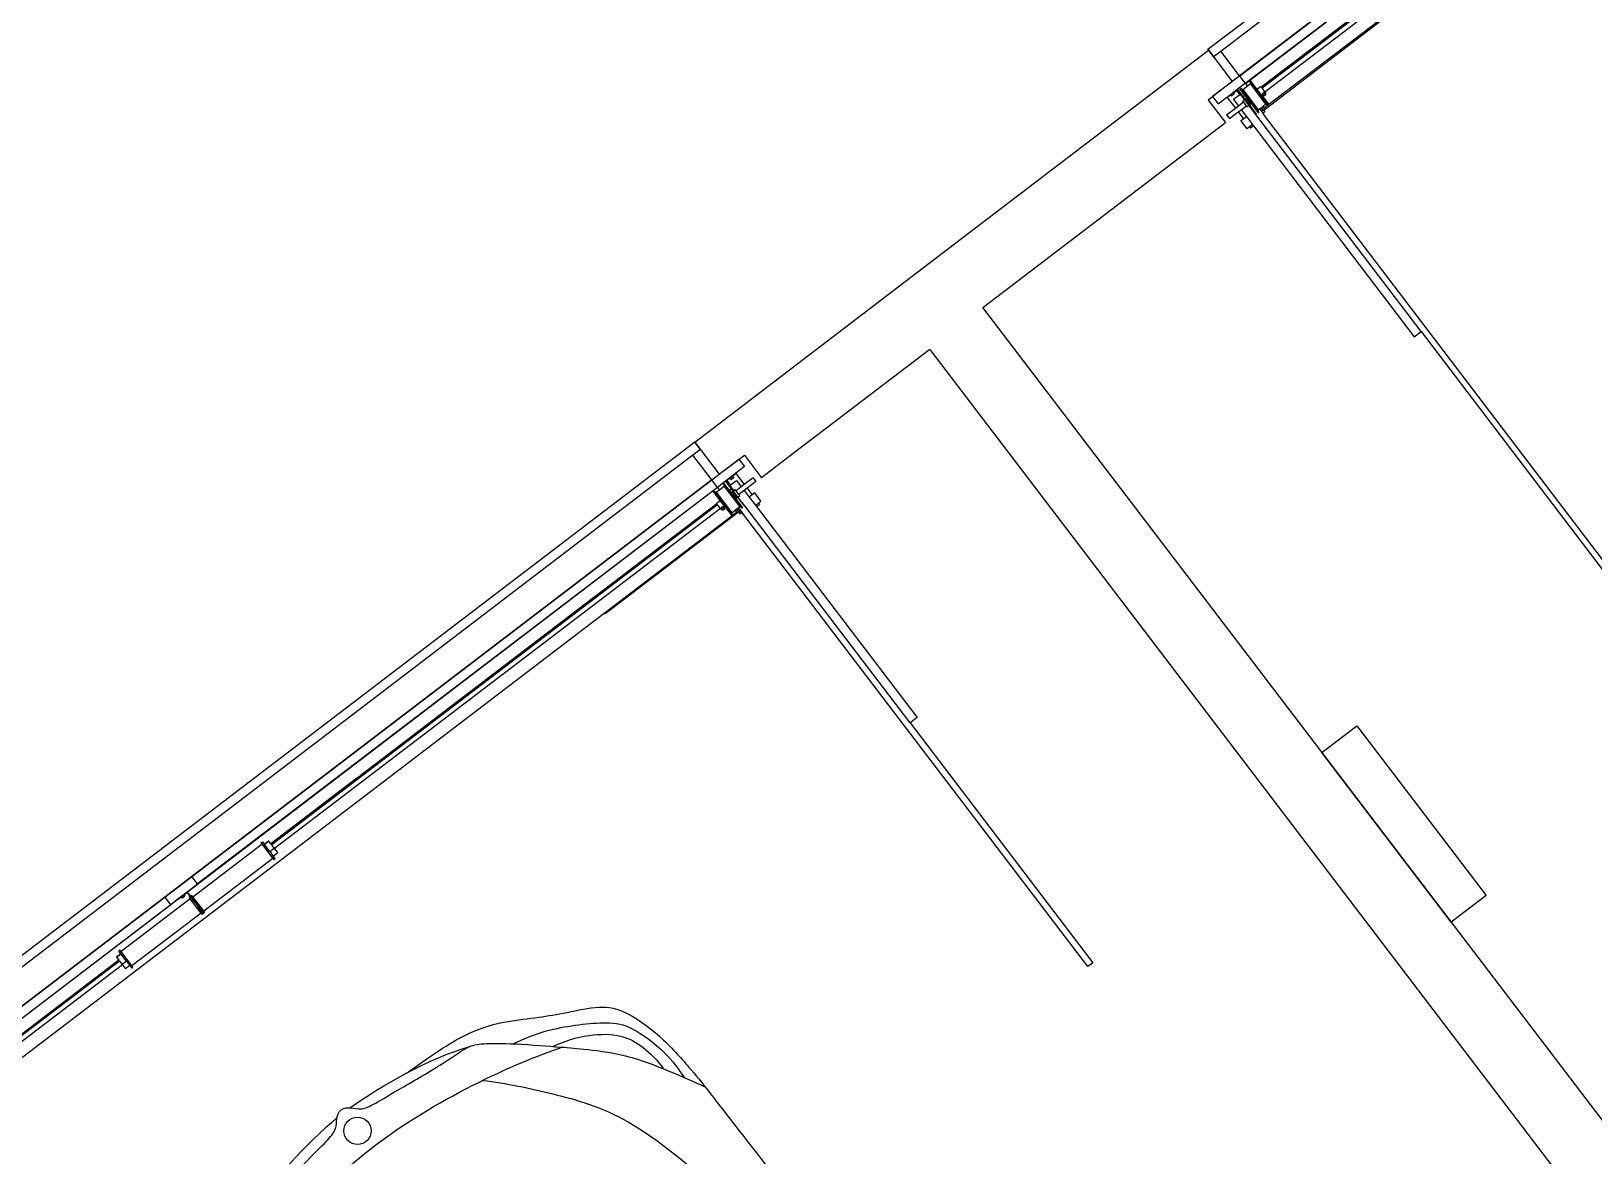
# Model space of a CAD drawing. Header units: metres. Extents: x 1384 to 1901, y 1501 to 2216.
# Drawn here: x 1453.724 to 1458.339, y 2128.966 to 2132.284 of the extents above; entities that cross this region are included whole.
import ezdxf

# ---------------------------------------------------------------- set-up
doc = ezdxf.new("R2010")
doc.units = ezdxf.units.M
doc.header["$LTSCALE"] = 0.05
doc.header["$PDMODE"] = 3
doc.linetypes.add('CONTINUA', pattern=[0])
for name, color, linetype, lineweight in [('BIEs', 1, 'CONTINUA', 15), ('Cotas Nave 2', 250, 'CONTINUA', 15), ('Pared Fuego', 81, 'CONTINUA', 15), ('Puertas', 4, 'CONTINUA', 15)]:
    doc.layers.add(name, color=color, linetype=linetype, lineweight=lineweight)
doc.layers.add('CochesN', color=7, linetype='CONTINUA', lineweight=15, true_color=0xc3ddd0)
doc.styles.add('ROMANT', font='ROMANT', dxfattribs={"width": 0.85})
doc.dimstyles.new('1-50-GENERAL', dxfattribs={"dimtxt": 0.38, "dimasz": 0.4, "dimexe": 0.18, "dimexo": 0.06, "dimgap": 0.09, "dimtad": 0, "dimdec": 1, "dimzin": 0, "dimdsep": 46, "dimtxsty": 'ROMANT', "dimcen": 0.09, "dimadec": 0, "dimazin": 0, "dimtfac": 1, "dimtdec": 1, "dimtix": 1, "dimtofl": 0, "dimtmove": 0, "dimatfit": 3, "dimfxl": 0, "dimtolj": 1, "dimtzin": 0, "dimarcsym": 0})

# ---------------------------------------------------------------- blocks, each defined once
blk = doc.blocks.new('vh10-3')
blk.add_circle((9.3302, 4.4832), 0.0405)
for points in [[(8.7993, 5.3808), (8.9301, 5.3116), (9.0251, 5.2513), (9.1192, 5.1546), (9.1533, 5.1167), (9.266, 4.993), (9.3129, 4.9284), (9.3294, 4.8938), (9.3298, 4.8115), (9.3543, 4.641), (9.3631, 4.5621), (9.3728, 4.5287), (9.3969, 4.511), (9.4091, 4.4946), (9.4095, 4.4832)], [(9.1532, 5.117), (9.2026, 4.977), (9.2638, 4.7185), (9.2638, 4.4832)], [(9.398, 4.5077), (9.3926, 4.623), (9.3689, 4.7893), (9.3246, 4.8971)], [(9.4095, 4.4832), (9.4091, 4.4719), (9.3969, 4.4554), (9.3728, 4.4377), (9.3631, 4.4044), (9.3543, 4.3254), (9.3298, 4.1549), (9.3294, 4.0726), (9.3129, 4.038), (9.266, 3.9735), (9.1533, 3.8497), (9.1192, 3.8118), (9.0251, 3.7152), (8.9301, 3.6548), (8.7993, 3.5856)], [(9.2638, 4.4832), (9.2638, 4.248), (9.2026, 3.9895), (9.1532, 3.8494)], [(9.398, 4.4587), (9.3926, 4.3434), (9.3689, 4.1772), (9.3246, 4.0693)]]:
    blk.add_open_spline(points, degree=3)
for points, knots in [([(9.3759, 4.2611), (9.3723, 4.1518), (9.3609, 4.0413), (9.3242, 3.9455), (9.2693, 3.856), (9.2326, 3.7897), (9.1874, 3.6931), (9.1355, 3.6357), (9.0022, 3.596), (8.8646, 3.5867), (8.7993, 3.5856), (8.5451, 3.5856), (8.1678, 3.5846), (7.9893, 3.5742), (7.7355, 3.572), (7.6779, 3.5717)], [0, 0, 0, 0, 0.851615, 1.70323, 2.554846, 3.406461, 4.258076, 5.109691, 5.961306, 6.812921, 7.664537, 8.516152, 9.367767, 10.219382, 10.435603, 10.435603, 10.435603, 10.435603]), ([(9.2202, 4.0968), (9.1707, 4.0461), (9.0571, 3.9516), (8.8638, 3.8068), (8.4325, 3.7217), (8.1372, 3.7213), (7.9954, 3.7078), (7.9736, 3.7566), (7.9662, 3.7753)], [0, 0, 0, 0, 0.835236, 1.721034, 2.921428, 3.928485, 4.555062, 4.999927, 4.999927, 4.999927, 4.999927]), ([(9.2508, 3.9586), (9.2424, 3.9199), (9.2225, 3.8464), (9.1353, 3.6974), (9.0747, 3.6464), (8.9518, 3.6135), (8.8914, 3.6152), (8.8606, 3.6185)], [0, 0, 0, 0, 0.624807, 1.361869, 1.875216, 2.502924, 3.054732, 3.054732, 3.054732, 3.054732]), ([(9.1714, 3.8696), (9.1642, 3.8332), (9.1374, 3.7644), (9.077, 3.6861), (9.0062, 3.6561), (8.9475, 3.649), (8.9187, 3.6511)], [0, 0, 0, 0, 0.604327, 1.163219, 1.657111, 2.190481, 2.190481, 2.190481, 2.190481])]:
    blk.add_open_spline(points, degree=3, knots=knots)
blk = doc.blocks.new('pr05-3')
at = {"layer": 'Puertas'}
for p, q in [((108.68, 105.5), (108.68, 13.75)), ((109.68, 105.5), (108.68, 105.5)), ((109.68, 56.97), (109.68, 105.5)), ((109.68, 56.97), (109.68, 13.05)), ((111.11, 56.97), (109.68, 56.97)), ((111.11, 14.29), (111.11, 56.97)), ((-105.23, 13.05), (81.23, 13.05)), ((81.5, 13.17), (81.23, 13.17)), ((81.23, 13.17), (81.23, 13.05)), ((81.23, 13.05), (81.5, 13.05)), ((107.99, 13.24), (81.5, 13.24)), ((81.5, 13.17), (81.5, 13.24)), ((81.5, 13.05), (81.5, 13.17)), ((81.5, 13.05), (107.08, 13.05)), ((107.21, 13.07), (107.08, 13.07)), ((107.08, 13.07), (107.08, 13.05)), ((107.08, 11.28), (107.08, 13.05)), ((107.21, 13.07), (107.22, 13.05)), ((107.21, 13.07), (107.21, 8.18)), ((107.22, 13.05), (107.99, 13.05)), ((107.22, 13.05), (107.4, 12.69)), ((107.99, 12.69), (107.4, 12.69)), ((107.4, 12.69), (107.4, 8.56)), ((107.99, 13.24), (107.99, 13.17)), ((107.99, 13.17), (108.27, 13.17)), ((107.99, 13.05), (107.99, 13.17)), ((107.99, 13.05), (108.04, 13.05)), ((107.99, 12.69), (107.99, 13.05)), ((108.04, 12.69), (107.99, 12.69)), ((108.04, 13.05), (108.04, 13.05)), ((108.04, 12.99), (108.04, 12.92)), ((108.04, 12.8), (108.04, 12.75)), ((108.04, 12.71), (108.04, 12.69)), ((108.63, 12.69), (108.04, 12.69)), ((108.26, 12.8), (108.26, 12.78)), ((108.26, 12.78), (108.61, 12.77)), ((108.27, 13.17), (108.29, 13.6)), ((108.27, 13.17), (108.59, 13.17)), ((108.27, 13.1), (108.27, 13.17)), ((108.27, 13.05), (108.27, 13.05)), ((108.27, 12.92), (108.27, 12.99)), ((108.29, 13.6), (108.63, 13.59)), ((108.39, 13.05), (108.39, 13.05)), ((108.39, 12.99), (108.39, 12.92)), ((108.4, 13.11), (108.4, 13.1)), ((108.41, 13.5), (108.41, 13.47)), ((108.58, 13.1), (108.59, 13.17)), ((108.58, 13.05), (108.58, 13.05)), ((108.58, 12.99), (108.58, 12.92)), ((108.59, 13.47), (108.63, 13.59)), ((108.59, 13.47), (108.59, 13.17)), ((108.59, 13.17), (108.68, 13.17)), ((108.61, 12.77), (108.61, 12.8)), ((108.62, 12.75), (108.61, 12.77)), ((108.63, 13.59), (108.68, 13.75)), ((108.63, 12.69), (108.63, 12.71)), ((108.68, 12.69), (108.63, 12.69)), ((108.68, 13.17), (108.68, 13.75)), ((108.68, 12.69), (108.68, 13.17)), ((108.93, 12.69), (108.68, 12.69)), ((109.11, 13.07), (108.93, 12.69)), ((108.93, 8.56), (108.93, 12.69)), ((109.24, 13.07), (109.11, 13.07)), ((109.11, 8.18), (109.11, 13.07)), ((109.24, 11), (109.24, 13.07)), ((109.68, 13.05), (109.61, 13.05)), ((109.61, 11.25), (109.61, 13.05)), ((109.68, 13.05), (109.68, 11.25)), ((111.11, 14.29), (111.7, 14.29)), ((111.11, 14.01), (111.11, 14.29)), ((111.11, 14.01), (111.7, 14.01)), ((111.11, 12.37), (111.11, 14.01)), ((111.7, 14.01), (111.7, 14.29)), ((111.7, 14.01), (112.22, 14.01)), ((112.22, 14.01), (112.22, 12.37)), ((-14.79, 11), (-106.34, 11)), ((-14.79, 10.25), (-106.34, 10.25)), ((-57.14, 10.11), (-14.79, 10.11)), ((-57.14, 10.09), (-14.79, 10.09)), ((-13.91, 11.82), (-14.79, 11.82)), ((-14.79, 11), (-14.79, 11.82)), ((-14.79, 10.92), (-14.79, 11)), ((-13.91, 10.92), (-14.79, 10.92)), ((-14.79, 10.25), (-14.79, 10.92)), ((-14.79, 10.25), (-14.79, 10.11)), ((-14.79, 10.11), (-14.79, 10.09)), ((-14.79, 10.09), (-14.79, 10.05)), ((-13.66, 12.33), (-13.91, 12.33)), ((-13.91, 11.82), (-13.91, 12.33)), ((-13.91, 10.92), (-13.91, 11.82)), ((-13.91, 10.92), (-13.91, 9.46)), ((-13.66, 12.33), (-13.66, 12.07)), ((0.34, 12.07), (-13.66, 12.07)), ((-13.66, 12.07), (-13.66, 9.18)), ((0.59, 12.33), (0.34, 12.33)), ((0.34, 12.07), (0.34, 12.33)), ((0.34, 12.07), (0.34, 9.18)), ((0.65, 12.39), (0.59, 12.39)), ((0.59, 12.39), (0.59, 12.33)), ((0.59, 12.33), (0.59, 11)), ((0.65, 11), (0.59, 11)), ((0.59, 10.25), (0.59, 11)), ((0.65, 10.25), (0.59, 10.25)), ((0.59, 10.11), (0.59, 10.25)), ((0.59, 10.11), (0.65, 10.11)), ((0.59, 10.09), (0.59, 10.11)), ((0.59, 10.09), (0.65, 10.09)), ((0.59, 10.05), (0.59, 10.09)), ((0.65, 12.39), (0.65, 12.33)), ((0.9, 12.33), (0.65, 12.33)), ((0.65, 11), (0.65, 12.33)), ((0.65, 10.25), (0.65, 11)), ((0.65, 10.25), (0.65, 10.11)), ((0.65, 10.11), (0.65, 10.09)), ((0.65, 10.09), (0.65, 10.05)), ((0.9, 12.33), (0.9, 12.07)), ((0.9, 12.07), (14.9, 12.07)), ((0.9, 12.07), (0.9, 9.18)), ((14.9, 12.33), (15.15, 12.33)), ((14.9, 12.07), (14.9, 12.33)), ((14.9, 12.07), (14.9, 9.18)), ((15.15, 12.33), (15.15, 11.82)), ((15.15, 11.82), (16.03, 11.82)), ((15.15, 10.92), (15.15, 11.82)), ((15.15, 10.92), (16.03, 10.92)), ((15.15, 10.92), (15.15, 9.46)), ((16.03, 11), (16.03, 11.82)), ((106.33, 11), (16.03, 11)), ((16.03, 10.92), (16.03, 11)), ((16.03, 10.92), (16.03, 10.25)), ((106.33, 10.25), (16.03, 10.25)), ((16.03, 10.25), (16.03, 10.11)), ((16.03, 10.11), (33.45, 10.11)), ((16.03, 10.11), (16.03, 10.09)), ((16.03, 10.09), (33.45, 10.09)), ((16.03, 10.09), (16.03, 10.05)), ((33.45, 10.09), (33.45, 10.11)), ((33.45, 10.11), (33.5, 10.11)), ((33.45, 10.05), (33.45, 10.09)), ((33.45, 10.09), (33.5, 10.09)), ((33.5, 10.09), (33.5, 10.11)), ((33.5, 10.11), (33.56, 10.11)), ((33.5, 10.05), (33.5, 10.09)), ((33.5, 10.09), (33.56, 10.09)), ((33.56, 10.09), (33.56, 10.11)), ((33.56, 10.11), (33.56, 10.11)), ((33.56, 10.09), (33.56, 10.11)), ((34.06, 10.11), (33.56, 10.11)), ((33.56, 10.05), (33.56, 10.09)), ((33.56, 10.05), (33.56, 10.09)), ((33.56, 10.09), (33.56, 10.09)), ((33.56, 10.09), (34.06, 10.09)), ((34.06, 10.11), (34.06, 10.09)), ((34.06, 10.11), (34.13, 10.11)), ((34.06, 10.09), (34.06, 10.05)), ((34.06, 10.09), (34.13, 10.09)), ((34.13, 10.11), (34.13, 10.09)), ((34.13, 10.11), (34.17, 10.11)), ((34.13, 10.09), (34.13, 10.05)), ((34.13, 10.09), (34.17, 10.09)), ((34.17, 10.11), (34.17, 10.09)), ((34.17, 10.11), (35.31, 10.11)), ((34.17, 10.09), (34.17, 10.05)), ((34.17, 10.09), (35.31, 10.09)), ((35.31, 10.11), (35.31, 10.09)), ((35.31, 10.11), (35.38, 10.11)), ((35.31, 10.09), (35.31, 10.05)), ((35.31, 10.09), (35.38, 10.09)), ((35.38, 10.11), (35.38, 10.09)), ((35.38, 10.11), (35.42, 10.11)), ((35.38, 10.09), (35.38, 10.05)), ((35.38, 10.09), (35.42, 10.09)), ((35.42, 10.11), (35.42, 10.09)), ((35.88, 10.11), (35.42, 10.11)), ((35.42, 10.09), (35.42, 10.05)), ((35.42, 10.09), (35.88, 10.09)), ((35.88, 10.11), (35.94, 10.11)), ((35.88, 10.09), (35.88, 10.11)), ((35.88, 10.05), (35.88, 10.09)), ((35.88, 10.09), (35.94, 10.09)), ((35.94, 10.09), (35.94, 10.11)), ((36.05, 10.11), (35.94, 10.11)), ((35.94, 10.05), (35.94, 10.09)), ((35.94, 10.09), (36.05, 10.09)), ((36.05, 10.09), (36.05, 10.11)), ((36.05, 10.11), (81.44, 10.11)), ((36.05, 10.05), (36.05, 10.09)), ((36.05, 10.09), (81.44, 10.09)), ((81.44, 10.11), (81.5, 10.11)), ((81.44, 10.09), (81.44, 10.11)), ((81.44, 10.05), (81.44, 10.09)), ((81.44, 10.09), (81.5, 10.09)), ((81.5, 10.1), (81.5, 10.11)), ((81.5, 10.11), (81.55, 10.11)), ((81.5, 10.1), (81.5, 10.09)), ((81.55, 10.1), (81.5, 10.1)), ((81.5, 10.09), (81.5, 10.05)), ((81.5, 10.09), (81.55, 10.09)), ((81.55, 10.11), (81.56, 10.11)), ((81.55, 10.1), (81.55, 10.11)), ((81.55, 10.09), (81.55, 10.1)), ((81.56, 10.1), (81.55, 10.1)), ((81.55, 10.05), (81.55, 10.09)), ((81.55, 10.09), (81.56, 10.09)), ((81.56, 10.11), (81.61, 10.11)), ((81.56, 10.1), (81.56, 10.11)), ((81.56, 10.09), (81.56, 10.1)), ((81.61, 10.1), (81.56, 10.1)), ((81.56, 10.05), (81.56, 10.09)), ((81.56, 10.09), (81.61, 10.09)), ((81.61, 10.1), (81.61, 10.11)), ((81.61, 10.11), (106.05, 10.11)), ((81.61, 10.09), (81.61, 10.1)), ((106.05, 10.1), (81.61, 10.1)), ((81.61, 10.05), (81.61, 10.09)), ((81.61, 10.09), (106.05, 10.09)), ((106.05, 10.11), (106.05, 10.1)), ((106.05, 10.11), (106.12, 10.11)), ((106.05, 10.1), (106.05, 10.09)), ((106.12, 10.1), (106.05, 10.1)), ((106.05, 10.09), (106.05, 10.05)), ((106.05, 10.09), (106.12, 10.09)), ((106.12, 10.11), (106.16, 10.11)), ((106.12, 10.11), (106.12, 10.1)), ((106.12, 10.1), (106.12, 10.09)), ((106.16, 10.1), (106.12, 10.1)), ((106.12, 10.09), (106.12, 10.05)), ((106.12, 10.09), (106.16, 10.09)), ((106.16, 10.11), (106.33, 10.11)), ((106.16, 10.11), (106.16, 10.1)), ((106.16, 10.1), (106.16, 10.09)), ((106.33, 10.1), (106.16, 10.1)), ((106.16, 10.09), (106.16, 10.05)), ((106.16, 10.09), (106.33, 10.09)), ((106.33, 11.28), (106.43, 11.28)), ((106.33, 11), (106.33, 11.28)), ((106.33, 11), (106.33, 10.25)), ((106.33, 10.25), (106.33, 10.11)), ((106.33, 10.11), (106.33, 10.1)), ((106.33, 10.1), (106.33, 10.09)), ((106.33, 10.05), (106.33, 10.09)), ((106.44, 11.41), (106.43, 11.37)), ((106.43, 11.37), (106.43, 11.34)), ((106.43, 11.37), (106.43, 11.28)), ((106.43, 11.34), (106.44, 11.31)), ((106.43, 11.28), (106.45, 11.28)), ((106.43, 11.28), (106.43, 11.15)), ((106.43, 11.15), (106.44, 11.18)), ((106.43, 11.11), (106.43, 11.15)), ((106.44, 11.13), (106.43, 11.11)), ((106.44, 11.08), (106.43, 11.11)), ((106.43, 11.11), (106.43, 11.11)), ((106.46, 11.44), (106.44, 11.41)), ((106.44, 11.31), (106.47, 11.28)), ((106.44, 11.19), (106.45, 11.19)), ((106.44, 11.18), (106.44, 11.19)), ((106.44, 11.18), (106.44, 11.18)), ((106.44, 11.18), (106.44, 11.13)), ((106.44, 11.18), (106.44, 11.13)), ((106.45, 11.14), (106.44, 11.13)), ((106.44, 11.13), (106.44, 11.13)), ((106.45, 11.08), (106.44, 11.08)), ((106.47, 11.04), (106.45, 11.08)), ((106.5, 11.46), (106.46, 11.44)), ((106.47, 11.28), (106.51, 11.26)), ((106.51, 11.01), (106.47, 11.04)), ((106.55, 11.48), (106.5, 11.46)), ((106.51, 11.26), (106.56, 11.24)), ((106.56, 10.99), (106.51, 11.01)), ((106.6, 11.49), (106.55, 11.48)), ((106.56, 11.24), (106.61, 11.23)), ((106.61, 10.98), (106.56, 10.99)), ((106.65, 11.49), (106.6, 11.49)), ((106.61, 11.23), (106.67, 11.23)), ((106.67, 10.98), (106.61, 10.98)), ((106.71, 11.48), (106.65, 11.49)), ((106.67, 11.23), (106.72, 11.24)), ((106.72, 11), (106.67, 10.98)), ((106.76, 11.47), (106.71, 11.48)), ((106.72, 11.24), (106.77, 11.26)), ((106.77, 11.02), (106.72, 11)), ((106.8, 11.45), (106.76, 11.47)), ((106.77, 11.26), (106.8, 11.29)), ((106.8, 11.05), (106.77, 11.02)), ((106.82, 11.42), (106.8, 11.45)), ((106.83, 11.32), (106.8, 11.29)), ((106.8, 11.28), (106.82, 11.28)), ((106.8, 11.2), (106.82, 11.19)), ((106.82, 11.14), (106.8, 11.15)), ((106.82, 11.08), (106.8, 11.05)), ((106.82, 11.42), (106.84, 11.38)), ((106.83, 11.09), (106.82, 11.08)), ((106.83, 11.32), (106.84, 11.35)), ((106.83, 11.28), (106.84, 11.28)), ((106.83, 11.18), (106.84, 11.16)), ((106.84, 11.11), (106.83, 11.12)), ((106.84, 11.11), (106.83, 11.09)), ((106.84, 11.35), (106.84, 11.38)), ((106.84, 11.35), (106.84, 11.28)), ((106.84, 11.28), (107.08, 11.28)), ((106.84, 11.28), (106.84, 11.12)), ((106.84, 11.16), (106.84, 11.12)), ((106.84, 11.12), (106.84, 11.11)), ((107.08, 11.28), (107.08, 9.97)), ((109.36, 11), (109.24, 11)), ((109.24, 10.25), (109.24, 11)), ((109.36, 10.25), (109.24, 10.25)), ((109.24, 10.25), (109.24, 10.09)), ((109.24, 10.08), (109.24, 10.09)), ((109.24, 9.51), (109.24, 10.08)), ((109.61, 11.25), (109.36, 11.25)), ((109.36, 11.25), (109.36, 11)), ((109.36, 10.25), (109.36, 11)), ((109.36, 10), (109.36, 10.25)), ((109.61, 10), (109.61, 11.25)), ((109.68, 11.25), (110.05, 11.25)), ((109.68, 11.25), (109.68, 10)), ((110.05, 11), (110.05, 11.25)), ((111.11, 11), (110.05, 11)), ((110.05, 11), (110.05, 10.25)), ((111.11, 10.25), (110.05, 10.25)), ((110.05, 10.25), (110.05, 10)), ((111.7, 12.37), (111.11, 12.37)), ((111.11, 11), (111.11, 12.37)), ((111.7, 11), (111.11, 11)), ((111.11, 8.97), (111.11, 10.25)), ((111.7, 10.25), (111.11, 10.25)), ((111.7, 11), (111.7, 12.37)), ((112.22, 12.37), (111.7, 12.37)), ((113.49, 11), (111.7, 11)), ((111.7, 8.06), (111.7, 10.25)), ((113.49, 10.25), (111.7, 10.25)), ((113.49, 10.25), (113.49, 11)), ((-1.24, 8.05), (-108, 8.05)), ((-108, 8), (-2.78, 8)), ((-14.79, 10.05), (-57.14, 10.05)), ((-14.79, 9.46), (-14.79, 10.05)), ((-14.79, 9.43), (-14.79, 9.46)), ((-14.79, 9.46), (-13.91, 9.46)), ((-13.91, 9.43), (-14.79, 9.43)), ((-13.91, 9.46), (-13.91, 9.43)), ((-13.91, 9.43), (-13.91, 8.92)), ((-13.66, 8.92), (-13.91, 8.92)), ((0.34, 9.18), (-13.66, 9.18)), ((-13.66, 9.18), (-13.66, 8.92)), ((-2.78, 6.5), (-2.78, 8)), ((-2.78, 8), (-1.24, 8)), ((-1.24, 8.06), (-0.64, 8.06)), ((-1.24, 8.05), (-1.24, 8.06)), ((-1.24, 8), (-1.24, 8.05)), ((-1.24, 8.05), (0.65, 8.05)), ((-1.24, 8), (0.65, 8)), ((-0.64, 8.06), (-0.64, 8.31)), ((-0.58, 8.31), (-0.64, 8.31)), ((-0.58, 8.06), (-0.64, 8.06)), ((-0.58, 8.06), (-0.58, 8.31)), ((-0.58, 8.31), (-0.14, 8.31)), ((-0.14, 8.06), (-0.58, 8.06)), ((-0.14, 8.06), (-0.14, 8.31)), ((-0.14, 8.31), (-0.08, 8.31)), ((-0.08, 8.06), (-0.14, 8.06)), ((-0.08, 8.06), (-0.08, 8.31)), ((0.59, 8.06), (-0.08, 8.06)), ((0.34, 9.18), (0.34, 8.92)), ((0.59, 8.92), (0.34, 8.92)), ((0.65, 10.05), (0.59, 10.05)), ((0.59, 10.05), (0.59, 9.39)), ((0.65, 9.39), (0.59, 9.39)), ((0.59, 9.39), (0.59, 8.92)), ((0.59, 8.92), (0.59, 8.06)), ((0.59, 8.06), (0.65, 8.06)), ((0.65, 9.39), (0.65, 10.05)), ((0.65, 8.92), (0.65, 9.39)), ((0.9, 8.92), (0.65, 8.92)), ((0.65, 8.92), (0.65, 8.06)), ((0.65, 8.05), (0.65, 8.06)), ((0.65, 8), (0.65, 8.05)), ((107.99, 8.05), (0.65, 8.05)), ((0.65, 8), (2.72, 8)), ((0.9, 9.18), (14.9, 9.18)), ((0.9, 9.18), (0.9, 8.92)), ((2.72, 8), (2.72, 6.5)), ((107.99, 8), (2.72, 8)), ((14.9, 9.18), (14.9, 8.92)), ((14.9, 8.92), (15.15, 8.92)), ((15.15, 9.43), (15.15, 9.46)), ((16.03, 9.46), (15.15, 9.46)), ((15.15, 9.43), (16.03, 9.43)), ((15.15, 8.92), (15.15, 9.43)), ((33.45, 10.05), (16.03, 10.05)), ((16.03, 10.05), (16.03, 9.46)), ((16.03, 9.46), (16.03, 9.43)), ((33.5, 10.05), (33.45, 10.05)), ((33.56, 10.05), (33.5, 10.05)), ((34.06, 10.05), (33.56, 10.05)), ((33.56, 10.05), (33.56, 10.05)), ((34.13, 10.05), (34.06, 10.05)), ((34.17, 10.05), (34.13, 10.05)), ((35.31, 10.05), (34.17, 10.05)), ((35.38, 10.05), (35.31, 10.05)), ((35.42, 10.05), (35.38, 10.05)), ((35.88, 10.05), (35.42, 10.05)), ((35.94, 10.05), (35.88, 10.05)), ((36.05, 10.05), (35.94, 10.05)), ((81.44, 10.05), (36.05, 10.05)), ((81.5, 10.05), (79, 10.05)), ((81.5, 10.05), (79, 10.05)), ((81.5, 10.05), (79, 10.05)), ((81.5, 10.05), (79, 10.05)), ((81.5, 10.05), (81.44, 10.05)), ((81.55, 10.05), (81.5, 10.05)), ((81.56, 10.05), (81.55, 10.05)), ((81.61, 10.05), (81.56, 10.05)), ((106.05, 10.05), (81.61, 10.05)), ((106.12, 10.05), (106.05, 10.05)), ((106.16, 10.05), (106.12, 10.05)), ((106.33, 10.05), (106.16, 10.05)), ((106.33, 9.97), (106.33, 10.05)), ((106.33, 9.97), (107.08, 9.97)), ((107.08, 9.97), (107.08, 8.18)), ((107.21, 8.18), (107.08, 8.18)), ((107.21, 8.18), (107.4, 8.56)), ((107.99, 8.56), (107.4, 8.56)), ((107.99, 8.56), (107.99, 8.62)), ((107.99, 8.05), (107.99, 8.56)), ((108.93, 8.56), (107.99, 8.56)), ((107.99, 8), (107.99, 6.5)), ((109.61, 8), (107.99, 8)), ((109.11, 8.18), (108.93, 8.56)), ((109.24, 8.18), (109.11, 8.18)), ((109.24, 9.51), (109.61, 9.51)), ((109.24, 9.51), (109.24, 8.18)), ((109.61, 10), (109.36, 10)), ((109.61, 9.51), (109.61, 10)), ((109.61, 8), (109.61, 9.51)), ((111.68, 8), (109.61, 8)), ((109.68, 8.06), (109.68, 10)), ((109.68, 10), (109.74, 10)), ((109.74, 8.06), (109.68, 8.06)), ((109.74, 10), (109.74, 10.02)), ((109.74, 8.97), (109.74, 10)), ((109.74, 10), (110.05, 10)), ((109.74, 8.06), (109.74, 8.97)), ((109.74, 8.97), (109.85, 8.97)), ((109.85, 8.06), (109.74, 8.06)), ((109.85, 8.06), (109.85, 8.97)), ((109.85, 8.97), (111.11, 8.97)), ((110.51, 8.06), (109.85, 8.06)), ((110.51, 8.06), (110.51, 8.31)), ((110.51, 8.31), (110.52, 8.31)), ((110.52, 8.06), (110.51, 8.06)), ((110.52, 8.06), (110.52, 8.31)), ((110.52, 8.06), (110.52, 8.31)), ((110.52, 8.31), (110.52, 8.31)), ((110.52, 8.31), (111.01, 8.31)), ((110.52, 8.06), (110.52, 8.06)), ((110.52, 8.06), (111.01, 8.06)), ((111.01, 8.06), (111.01, 8.31)), ((111.02, 8.31), (111.01, 8.31)), ((111.02, 8.06), (111.01, 8.06)), ((111.02, 8.06), (111.02, 8.31)), ((111.02, 8.06), (111.02, 8.31)), ((111.02, 8.31), (111.02, 8.31)), ((111.04, 8.31), (111.02, 8.31)), ((111.02, 8.06), (111.02, 8.06)), ((111.04, 8.06), (111.02, 8.06)), ((111.04, 8.06), (111.04, 8.31)), ((111.68, 8.06), (111.04, 8.06)), ((111.68, 8), (111.68, 8.06)), ((111.68, 8.06), (111.7, 8.06)), ((111.7, 8), (111.68, 8)), ((111.7, 8.06), (111.7, 8)), ((111.7, 8.06), (111.74, 8.06)), ((111.74, 8), (111.7, 8)), ((111.74, 8), (111.74, 8.06)), ((113.49, 8), (111.74, 8)), ((113.49, 6.5), (113.49, 8)), ((-108, 6.5), (108, 6.5)), ((-2.78, 6.5), (-108, 6.5)), ((2.72, 6.5), (-2.78, 6.5)), ((107.99, 6.5), (2.72, 6.5)), ((107.99, 6.5), (113.49, 6.5)), ((108, 6.5), (108, 1.5)), ((109.5, 0), (-109.5, 0)), ((108, 1.5), (-108, 1.5)), ((109.5, 1.5), (108, 1.5)), ((109.5, 1.5), (109.5, 0))]:
    blk.add_line(p, q, dxfattribs=at)
blk = doc.blocks.new('*D258')
at = {"layer": 'Cotas Nave 2', "color": 0, "lineweight": -2, "transparency": 16777216}
for p, q in [((1452.4409, 2163.6844), (1458.0727, 2167.9789)), ((1458.1721, 2167.5516), (1479.2994, 2139.8456)), ((1502.3652, 2109.5977), (1481.0039, 2137.6104)), ((1496.6209, 2104.7143), (1502.7508, 2109.3887))]:
    blk.add_line(p, q, dxfattribs=at)
at = {"layer": 'Cotas Nave 2', "color": 0, "transparency": 16777216}
for points in [[(1458.2251, 2167.5921), (1458.1191, 2167.5112), (1457.9295, 2167.8697)], [(1502.4182, 2109.6381), (1502.3122, 2109.5573), (1502.6077, 2109.2796)]]:
    blk.add_solid(points, dxfattribs=at)
at = {"layer": 'Defpoints', "color": 0, "transparency": 16777216}
for p in [(1457.9295, 2167.8697), (1452.3932, 2163.648), (1496.5732, 2104.678)]:
    blk.add_point(p, dxfattribs=at)
at = {"layer": 'Cotas Nave 2', "color": 0, "transparency": 16777216, "insert": (1480.1517, 2138.728), "char_height": 1, "attachment_point": 5, "rotation": 307.3275, "style": 'ROMANT'}
blk.add_mtext('\\A1;73.7', dxfattribs=at)
blk = doc.blocks.new('*D281')
at = {"layer": 'Cotas Nave 2', "color": 0, "lineweight": -2, "transparency": 16777216}
for p, q in [((1429.0052, 2146.2119), (1424.0845, 2142.5154)), ((1424.4687, 2142.3037), (1445.4929, 2114.3168)), ((1468.2237, 2084.0582), (1447.1813, 2112.0693)), ((1473.2407, 2087.3268), (1468.32, 2083.6303))]:
    blk.add_line(p, q, dxfattribs=at)
at = {"layer": 'Cotas Nave 2', "color": 0, "transparency": 16777216}
for points in [[(1424.522, 2142.3438), (1424.4154, 2142.2637), (1424.2284, 2142.6235)], [(1468.277, 2084.0982), (1468.1704, 2084.0182), (1468.4639, 2083.7384)]]:
    blk.add_solid(points, dxfattribs=at)
at = {"layer": 'Defpoints', "color": 0, "transparency": 16777216}
for p in [(1429.0532, 2146.248), (1473.2887, 2087.3628), (1468.4639, 2083.7384)]:
    blk.add_point(p, dxfattribs=at)
at = {"layer": 'Cotas Nave 2', "color": 0, "transparency": 16777216, "insert": (1446.3371, 2113.193), "char_height": 1, "attachment_point": 5, "rotation": 306.9145, "style": 'ROMANT'}
blk.add_mtext('\\A1;73.6', dxfattribs=at)

msp = doc.modelspace()

# ---------------------------------------------------------------- linework, layer by layer
at = {"layer": 'BIEs'}
for p, q in [((1457.5388, 2130.1541), (1457.6422, 2130.2329)), ((1457.6422, 2130.2329), (1458.0242, 2129.7319)), ((1457.9208, 2129.6531), (1457.5388, 2130.1541)), ((1458.0242, 2129.7319), (1457.9208, 2129.6531))]:
    msp.add_line(p, q, dxfattribs=at)
at = {"layer": 'Pared Fuego'}
for p, q in [((1456.4153, 2131.6274), (1457.2033, 2132.2283)), ((1457.2013, 2132.2309), (1457.2735, 2132.136)), ((1457.2735, 2132.136), (1457.2024, 2132.0809)), ((1457.2024, 2132.0809), (1457.2534, 2132.015)), ((1456.5366, 2131.4684), (1457.2534, 2132.015)), ((1455.6851, 2131.0706), (1456.4153, 2131.6274)), ((1460.4501, 2126.3363), (1456.5366, 2131.4684)), ((1456.3797, 2131.3443), (1455.9596, 2131.024)), ((1456.3797, 2131.3443), (1460.1698, 2126.3741)), ((1455.6851, 2131.0706), (1455.7574, 2130.9757)), ((1455.7574, 2130.9757), (1455.8318, 2131.0324)), ((1455.8318, 2131.0324), (1455.8829, 2130.9654)), ((1455.9596, 2131.024), (1455.8829, 2130.9654))]:
    msp.add_line(p, q, dxfattribs=at)

# ---------------------------------------------------------------- block references
at = {"layer": 'CochesN', "xscale": 0.9929999349109643, "yscale": 0.9929999349109643, "zscale": 0.9929999349109643, "rotation": 127.8135183497917}
msp.add_blockref('vh10-3', (1463.8857, 2124.4465), dxfattribs=at)
at = {"layer": 'Puertas'}
for p, xscale, yscale, zscale, rotation in [((1458.8003, 2133.4482), 0.01835269497235946, 0.01835269497235946, 0.01835269497235946, 217.2801422647559), ((1454.0871, 2129.852), -0.01835269497235946, 0.01835269497235945, 0.01835269497235945, 217.3275155237025)]:
    msp.add_blockref('pr05-3', p, dxfattribs=dict(at, xscale=xscale, yscale=yscale, zscale=zscale, rotation=rotation))

# ---------------------------------------------------------------- dimensions: what is measured, and where the dimension line sits
at = {"layer": 'Cotas Nave 2'}
for base, p1, p2, angle, picture, middle, dimtype in [((1457.9295, 2167.8697), (1496.5732, 2104.678), (1452.3932, 2163.648), 307.3275, '*D258', (1480.1517, 2138.728), 160), ((1468.4639, 2083.7384), (1429.0532, 2146.248), (1473.2887, 2087.3628), 306.9145, '*D281', (1446.3371, 2113.193), 161)]:
    dim = msp.add_linear_dim(base=base, p1=p1, p2=p2, angle=angle, dimstyle='1-50-GENERAL', override={"dimtxt": 1}, dxfattribs=at)
    dim.commit()
    dim.dimension.update_dxf_attribs({"geometry": picture, "text_midpoint": middle, "dimtype": dimtype})

doc.saveas('drawing.dxf')
